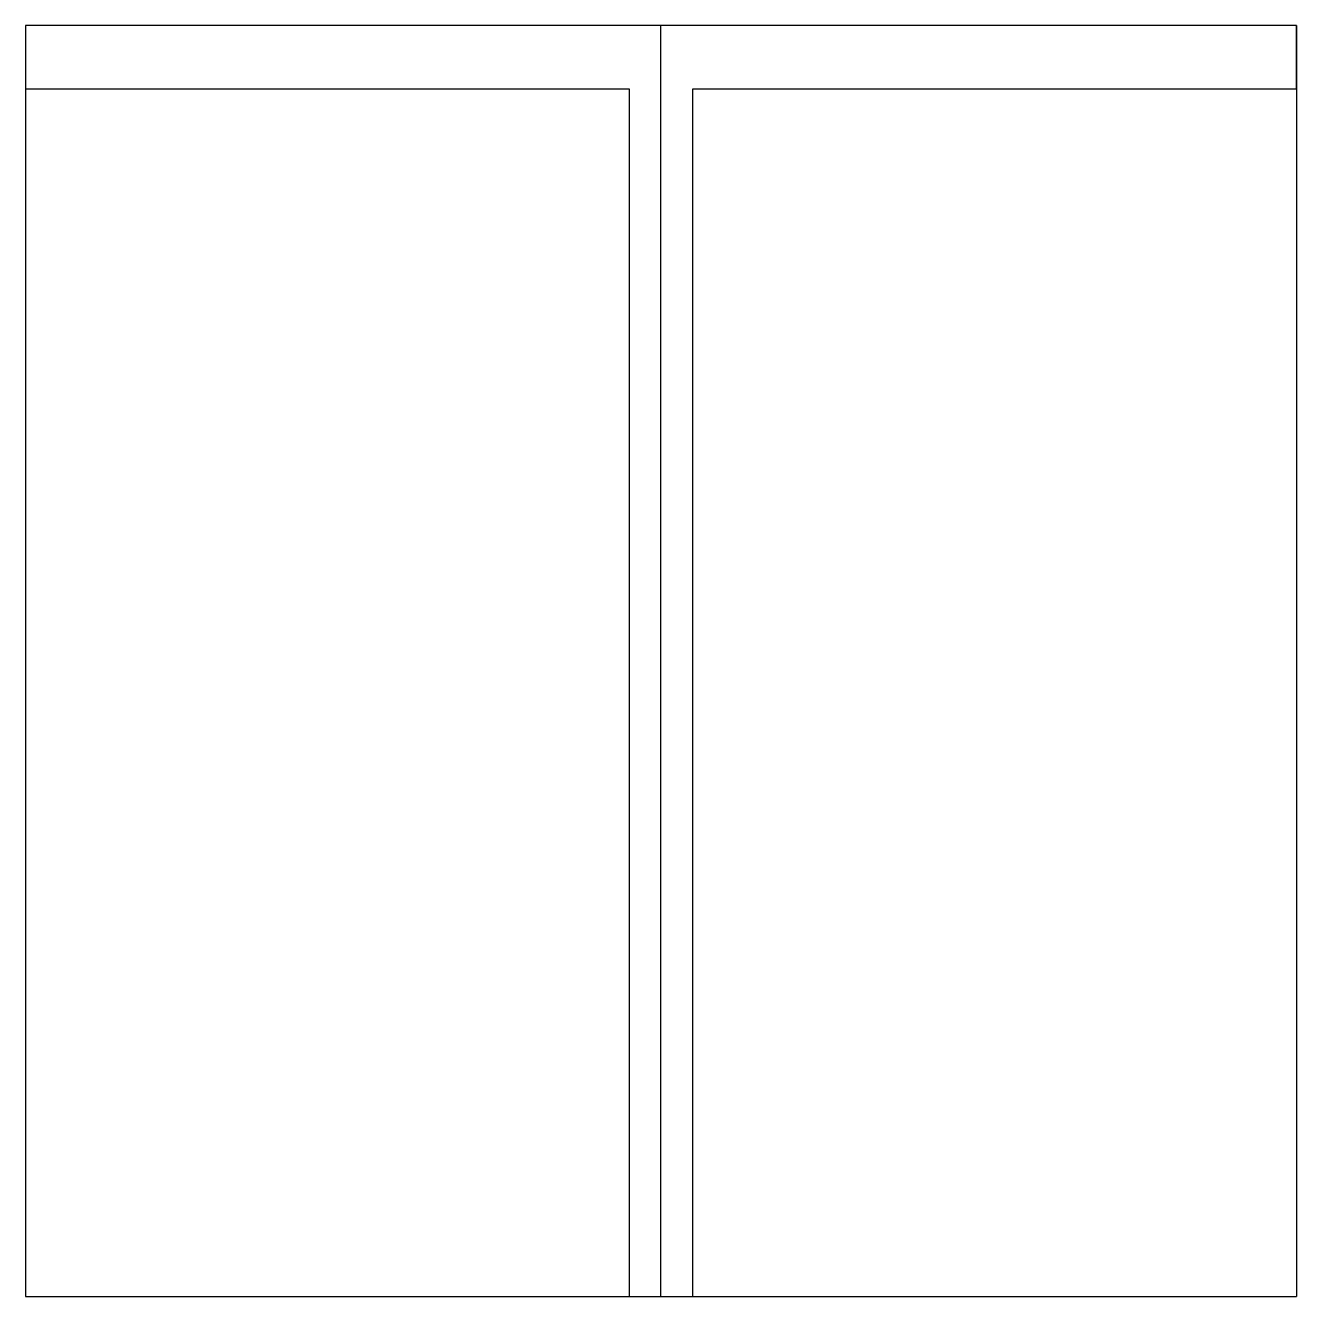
# Model space of a CAD drawing. Extents: x -20 to 20, y 0 to 40.
import ezdxf

# ---------------------------------------------------------------- set-up
doc = ezdxf.new("R2010")
doc.units = 0
doc.layers.get('0').update_dxf_attribs({"linetype": 'CONTINUOUS'})

msp = doc.modelspace()

# ---------------------------------------------------------------- linework, layer by layer
at = {"linetype": 'CONTINUOUS'}
for p, q in [((-20, 40), (-20, 0)), ((20, 40), (-20, 40)), ((20, 40), (-20, 40)), ((-20, 40), (-20, 38)), ((0, 0), (0, 40)), ((20, 40), (20, 0)), ((20, 38), (20, 40)), ((-20, 38), (-1, 38)), ((-1, 38), (-1, 0)), ((1, 0), (1, 38)), ((1, 38), (20, 38)), ((-20, 0), (20, 0)), ((-1, 0), (1, 0))]:
    msp.add_line(p, q, dxfattribs=at)

doc.saveas('drawing.dxf')
